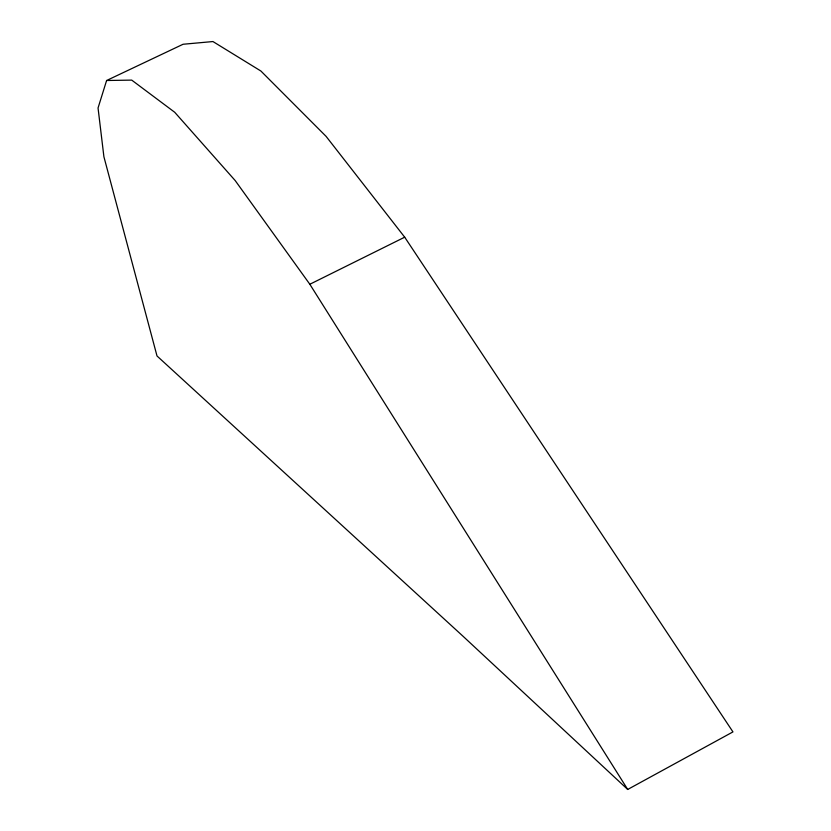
<?xml version="1.0" encoding="UTF-8"?>
<svg xmlns="http://www.w3.org/2000/svg" width="831" height="831" viewBox="0 0 831 831"><rect width="100%" height="100%" fill="white"/><g stroke="black" fill="none" stroke-linecap="round" stroke-linejoin="round"><path stroke-width="1.25" d="M106.607 80.503L98.048 107.978L103.906 156.747L157.007 355.969L463.106 636.317L627.706 789.45L732.952 731.903L404.697 237.188L326.105 136.388L260.903 71.03L212.944 41.55L183.08 44.261L106.607 80.503L131.714 80.108L174.718 112.278L235.183 180.556L309.838 284.264L627.706 789.45M309.838 284.264L404.697 237.188"/></g></svg>
